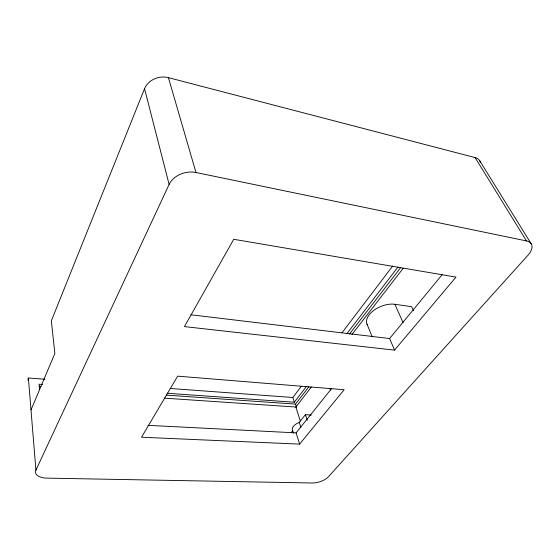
<?xml version="1.0" encoding="UTF-8"?>
<svg xmlns="http://www.w3.org/2000/svg" width="560" height="560" viewBox="0 0 560 560"><rect width="100%" height="100%" fill="white"/><g stroke="black" fill="none" stroke-linecap="round" stroke-linejoin="round"><path stroke-width="0.84" d="M480.466 162.47A15.848 9.975 -31.6 0 0 475.097 157.591L168.42 77.651A18.515 15.624 -13.5 0 0 144.55 88.697L51.338 320.845L54.873 353.402L30.996 409.948M475.097 157.591L526.498 240.933A17.353 9.492 -28.8 0 1 528.178 254.996L328.454 476.749A12.46 5.635 -17.5 0 1 312.27 482.993L46.858 478.128A15.176 7.546 -8.3 0 1 35.917 470.113L169.12 184.45L144.55 88.697M167.153 393.26L294.329 402.248L292.817 397.502L301.273 386.365M341.985 332.787L392.742 265.979M294.329 402.248L306.551 386.302M346.941 333.613L397.964 267.064M296.541 407.302L295.526 404.117L308.861 386.799M349.419 334.138L400.645 267.617M300.328 421.064L295.855 407.036L311.346 387.009M351.946 334.523L403.235 268.219M291.641 431.984L292.705 430.633A10.318 5.18 -17.5 0 1 299.264 422.38L305.403 414.659L311.262 415.03M148.057 425.348L296.086 432.866L331.793 388.311M299.6 444.122L344.155 389.718L177.653 376.152L141.519 437.234L299.6 444.122L296.086 432.866M190.932 314.783L389.592 338.541L442.113 274.75M394.555 350.119L455.994 277.095L233.744 239.295L184.45 326.606L394.555 350.119L389.592 338.541M164.241 398.139L295.855 407.036M42.588 384.454L39.102 384.209L39.606 389.704M39.13 386.295L40.873 386.414M166.453 395.143L295.526 404.117M28 380.163A13.986 8.085 -6.3 0 1 28.385 378.014L44.912 379.232M170.17 388.465L292.817 397.502M372.239 336.84L366.996 324.149A19.334 10.962 -22.8 0 1 374.283 310.037A19.334 10.962 -22.8 0 1 394.863 304.283L411.684 306.712L413.504 310.639M169.12 184.45A20.706 15.526 -14.7 0 1 195.972 172.501L526.498 240.933M366.996 324.149L367.353 324.646M479.661 160.664L531.167 243.761M394.863 304.283L403.039 322.504M330.001 388.409L330.575 390.04M305.403 414.659L307.272 420.413M299.264 422.38L300.825 427.287M292.705 430.633L293.482 433.139M168.42 77.651L195.972 172.501M28.385 378.014L35.917 470.113"/></g></svg>
